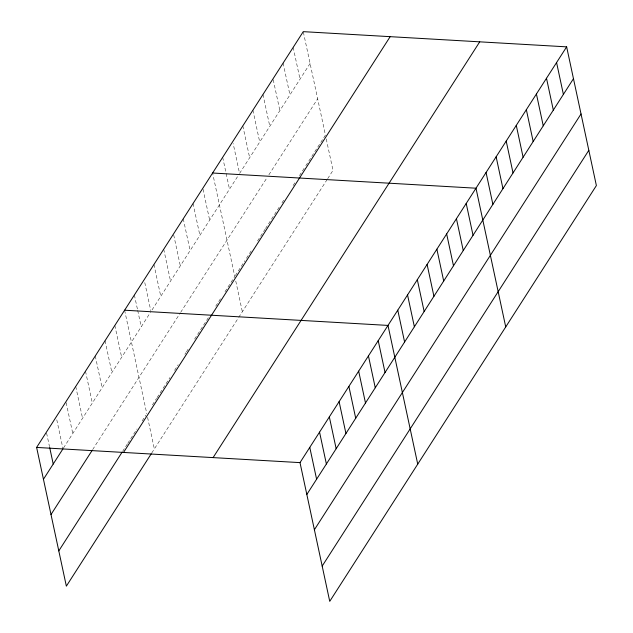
<?xml version="1.0" encoding="UTF-8"?>
<svg xmlns="http://www.w3.org/2000/svg" width="633" height="633" viewBox="0 0 633 633"><rect width="100%" height="100%" fill="white"/><g stroke="black" fill="none" stroke-linecap="round" stroke-linejoin="round"><path stroke-width="0.47" stroke-dasharray="3.17 2.37" d="M63.514 447.982L150.472 312.378M152.015 309.972L237.984 175.927M310.083 63.498L239.575 173.442L233.158 143.533M92.687 449.549L180.16 313.145M180.674 312.346L267.284 177.303M268.875 174.819L317.647 98.764M122.604 451.384L127.233 444.168M127.747 443.361L137.013 428.921M142.156 420.898L145.756 415.28M152.45 404.851L156.565 398.434M157.079 397.627L169.945 377.569M174.573 370.345L178.174 364.735M184.868 354.298L185.896 352.692M186.411 351.893L188.468 348.68M194.64 339.059L209.048 316.587M215.742 306.158L220.885 298.135M225 291.718L234.78 276.471L212.601 173.015M235.31 275.64L244.852 260.764M246.443 258.28L251.744 250.019M257.576 240.92L264.998 229.352M265.528 228.521L279.311 207.031M281.962 202.892L284.082 199.585M293.095 185.532L295.215 182.225M299.456 175.61L305.288 166.519M305.818 165.696L325.441 135.106L303.262 31.65M151.778 452.959L238.222 318.162M238.736 317.355L327.166 179.471M327.696 178.641L332.998 170.38L326.232 138.817M293.182 47.356L300.01 79.204M283.109 63.063L289.938 94.91M273.242 79.734L279.865 110.617M262.964 94.475L269.793 126.323M252.891 110.189L259.72 142.029M242.819 125.896L249.647 157.736M222.674 157.308L229.502 189.148M235.777 281.107L242.344 311.745M203.027 189.227L209.65 220.102M193.049 203.502L199.87 235.349M183.269 218.749L190.098 250.597M173.703 234.962L180.318 265.836M163.718 249.244L170.546 281.084M153.938 264.483L160.766 296.331M144.783 282.627L150.781 310.613M134.386 294.978L137.488 309.45M137.693 310.415L141.214 326.818M124.606 310.217L146.785 413.673M147.584 417.392L154.349 448.947M114.834 325.465L121.655 357.313M105.054 340.712L111.883 372.552M95.274 355.96L102.103 387.8M85.502 371.199L92.331 403.047M75.723 386.447L82.551 418.294M66.156 402.659L72.771 433.534M56.788 419.829L62.794 447.816M46.597 433.146L49.493 446.661"/><path stroke-width="0.95" d="M151.263 453.758L66.354 586.15L36.619 447.428L303.262 31.65L566.646 46.85L596.381 185.572L329.738 601.35L300.002 462.62L566.646 46.85M43.44 479.276L62.999 448.781M51.004 514.542L92.173 450.356M58.798 550.884L122.09 452.191M123.53 452.445L390.173 36.667M213.084 457.612L479.727 41.833M306.831 494.468L573.466 78.69M314.387 529.742L581.031 113.964M322.181 566.076L588.825 150.306M212.601 173.015L475.984 188.207L505.727 326.937M124.606 310.217L387.989 325.417L417.733 464.147M36.619 447.428L300.002 462.62M556.573 62.556L563.394 94.396M546.501 78.263L553.321 110.102M536.42 93.969L543.249 125.817M526.347 109.675L533.176 141.523M516.275 125.381L523.103 157.229M506.202 141.088L513.031 172.936M496.13 156.794L502.958 188.642M486.057 172.5L492.885 204.348M466.205 203.454L473.033 235.302M456.433 218.701L463.261 250.549M446.653 233.949L453.481 265.789M436.881 249.188L443.701 281.036M427.101 264.436L433.929 296.284M417.321 279.683L424.15 311.523M407.549 294.931L414.378 326.77M397.769 310.17L404.598 342.018M378.218 340.665L385.046 372.505M368.438 355.904L375.266 387.752M358.666 371.152L365.486 402.999M348.886 386.399L355.714 418.239M339.106 401.646L345.935 433.486M329.334 416.886L336.163 448.734M319.554 432.133L326.383 463.981M309.774 447.381L316.603 479.221M49.706 447.618L53.219 464.029"/></g></svg>
